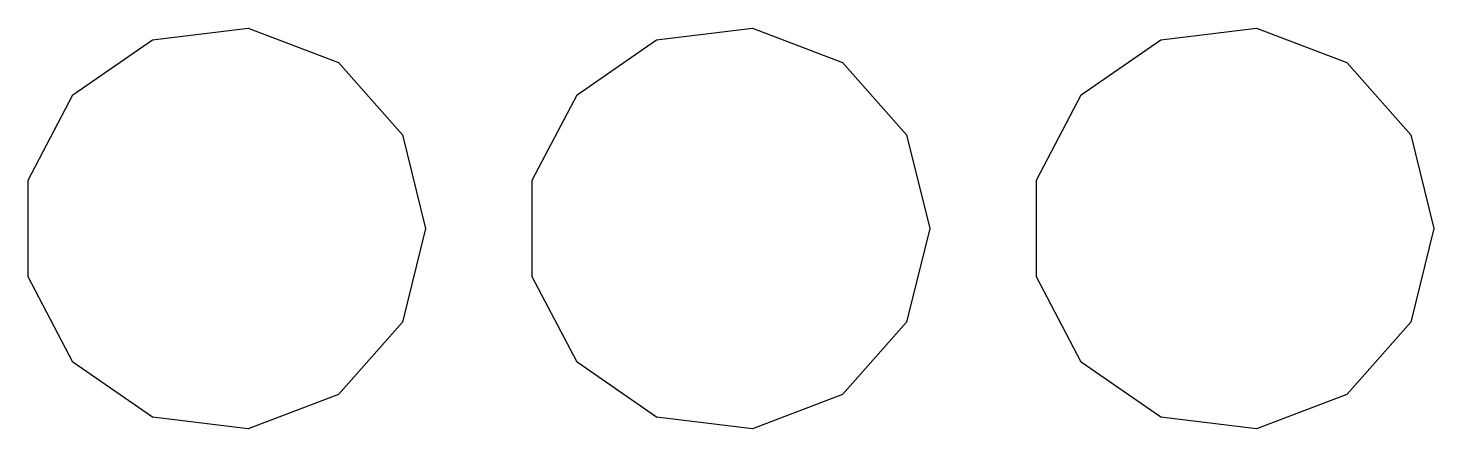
# Model space of a CAD drawing. Header units: millimetres. Extents: x -13.9 to 14, y -4 to 4.
import ezdxf

# ---------------------------------------------------------------- set-up
doc = ezdxf.new("R2010")
doc.units = ezdxf.units.MM
doc.layers.get('0').update_dxf_attribs({"linetype": 'CONTINUOUS', "lineweight": 25, "true_color": 0x000000})

msp = doc.modelspace()

# ---------------------------------------------------------------- linework, layer by layer
for points in [[(-13.884, -0.957), (-13.884, 0.957), (-12.994, 2.652), (-11.418, 3.74), (-9.518, 3.971), (-7.728, 3.292), (-6.458, 1.859), (-6, 0), (-6.458, -1.859), (-7.728, -3.292), (-9.518, -3.971), (-11.418, -3.74), (-12.994, -2.652), (-13.884, -0.957)], [(-3.884, -0.957), (-3.884, 0.957), (-2.994, 2.652), (-1.418, 3.74), (0.482, 3.971), (2.272, 3.292), (3.542, 1.859), (4, 0), (3.542, -1.859), (2.272, -3.292), (0.482, -3.971), (-1.418, -3.74), (-2.994, -2.652), (-3.884, -0.957)], [(6.116, -0.957), (6.116, 0.957), (7.006, 2.652), (8.582, 3.74), (10.482, 3.971), (12.272, 3.292), (13.542, 1.859), (14, 0), (13.542, -1.859), (12.272, -3.292), (10.482, -3.971), (8.582, -3.74), (7.006, -2.652), (6.116, -0.957)]]:
    msp.add_lwpolyline(points, close=True)

doc.saveas('drawing.dxf')
